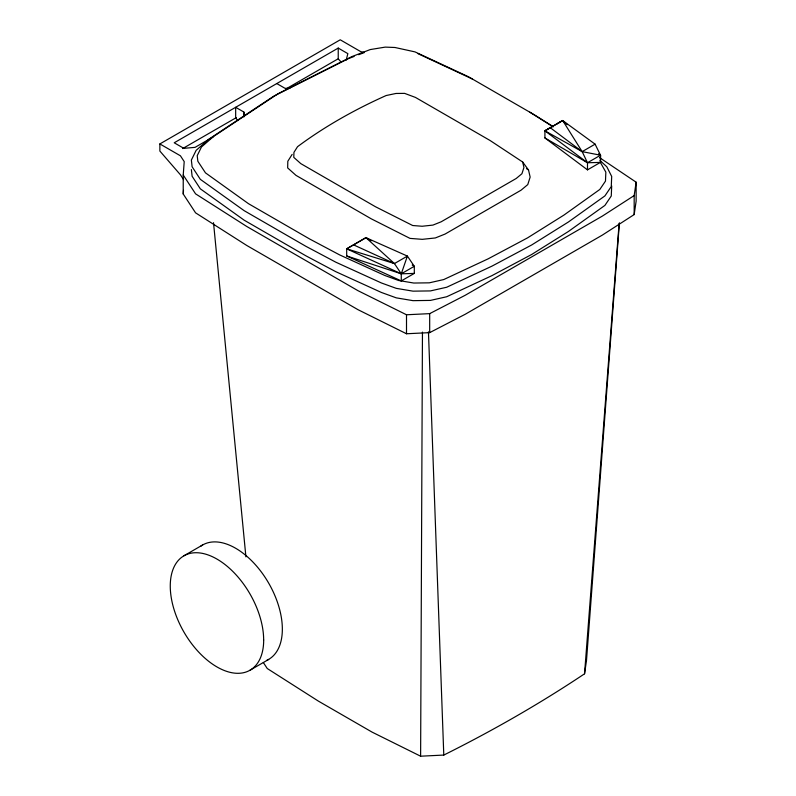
<?xml version="1.0" encoding="UTF-8"?>
<svg xmlns="http://www.w3.org/2000/svg" width="796" height="796" viewBox="0 0 796 796"><rect width="100%" height="100%" fill="white"/><g stroke="black" fill="none" stroke-linecap="round" stroke-linejoin="round"><path stroke-width="1.19" d="M619.407 222.81L586.503 660.421L584.543 673.804A1365.508 788.368 0 0 1 443.79 755.066L420.616 756.2L422.457 332.101M553.349 126.753L533.977 114.584L468.416 76.734L415.005 51.889L394.965 47.491L385.244 47.113L370.24 49.571L351.971 56.556L278.003 93.759L213.557 136.464L201.458 147.011L197.209 155.678L197.856 161.29L205.477 172.861L248.511 203.696L309.873 239.118L339.594 254.879L384.826 275.486L398.657 280.5L413.791 283.038L429.313 282.829L443.75 279.555L488.137 258.839L527.579 237.855L563.936 215.079L599.826 189.448L605.477 181.11L605.846 172.155L600.383 162.414L600.522 155.21L595.1 144.156L562.673 120.524L544.912 130.823L544.912 137.947L587.488 169.866L600.522 162.334L600.522 155.21L598.721 153.558M611.696 185.946L611.268 196.005L604.92 205.398L568.374 231.507L531.688 254.471L491.928 275.645L446.695 296.749L430.427 300.41L413.005 300.659L396.269 297.853L381.453 292.48L335.803 271.685L305.853 255.795L244.173 220.184L200.333 188.831L192.115 176.254L191.368 169.568M599.527 157.608L636.133 182.194L636.133 201.189L634.173 214.572L602.393 235.069L465.192 314.281L429.681 332.629L406.507 333.763L358.001 309.694L246.74 245.457L195.567 212.84L183.229 194.015L183.229 175.02L184.214 161.608L180.433 155.807L159.867 143.937L159.867 151.061L180.433 174.802L183.587 179.637M183.229 194.015L183.498 190.353M584.543 673.804L619.109 223.596M634.173 214.572L634.173 195.577L636.133 182.194M346.18 60.118L347.862 53.64L338.23 48.078L174.215 142.782L183.836 148.335L195.06 147.359L213.288 136.832M401.274 280.938L401.274 273.814L407.393 256.083L365.941 237.666L346.688 248.83L346.688 255.954L401.274 280.938L414.308 273.406L414.308 266.282L407.393 256.083L394.448 263.566L346.688 248.83L365.941 237.666L371.205 240.77M292.162 154.374L287.814 161.26L287.674 167.926L295.993 175.369L371.175 218.781L410.01 238.392L422.298 239.337L435.332 237.954L445.103 234.044L520.992 190.234L527.768 184.592L530.146 177.07L528.514 169.976L522.673 162.016L490.057 140.484L415.472 97.43L404.637 93.381L395.99 93.46L386.13 95.54A498.256 287.664 0 0 0 297.535 146.693L293.933 152.384L293.794 157.369L300.808 163.628L375.384 206.691L412.676 225.517L422.159 226.253L432.954 225.089L441.173 221.795L516.226 178.473L521.927 173.727L523.937 167.488L522.673 162.016M634.173 195.577L602.393 216.074L465.192 295.286L429.681 313.634L406.507 314.768L358.001 290.699L246.74 226.462L195.567 193.846L183.229 175.02M557.25 123.708L562.673 120.524L567.18 124.654M159.867 143.937L340.24 39.8L360.807 51.67L364.15 52.397M182.692 148.563L236.392 117.559M286.321 88.734L338.23 58.765L338.23 48.078M595.1 144.156L582.155 151.628L544.912 130.823L550.245 127.698L582.155 151.628L600.522 155.21L587.488 162.742L587.488 169.866M346.688 255.954L401.274 273.814L414.308 266.282L412.209 265.038M183.936 555.777L202.622 544.981M250.014 670.222L268.7 659.426M354.091 56.456L348.369 58.635L273.844 96.107L208.93 139.131L196.134 150.354L191.368 160.076L192.115 166.762L200.333 179.339L244.173 210.681L305.853 246.292L335.803 262.183L381.453 282.988L396.269 288.351L413.005 291.157L430.427 290.918L446.695 287.247L491.928 266.153L531.688 244.969L568.374 222.014L604.92 195.896L611.268 186.513L611.696 176.443L606.831 166.792L600.065 160.573M358.668 54.715L364.379 52.546M346.688 248.83L401.274 273.814L414.308 273.406M600.383 162.414L587.488 162.742L544.912 137.947M289.734 88.426L285.008 88.306L276.789 83.56M353.514 244.84L394.448 263.566L401.274 273.814M418 53.67L472.297 78.973M420.616 756.2L372.11 732.131L318.42 701.137L267.257 668.521L263.357 662.57M244.233 116.604L243.884 112.047L235.666 107.301L235.666 117.987L237.904 120.574M529.778 112.156L552.872 126.673M526.455 168.613L528.514 169.976M365.941 237.666L394.448 263.566M338.23 58.765L341.444 62.476M213.517 222.671L245.914 556.862M428.457 331.823L443.79 755.066M429.681 313.634L429.681 332.629M406.507 314.768L406.507 333.763M243.884 112.047L243.884 116.793M200.771 546.185A66.038 38.128 60 0 1 268.67 583.12A66.038 38.128 60 0 1 266.7 660.382M263.655 639.984A66.038 38.128 60 0 0 216.96 559.081A66.038 38.128 60 0 0 170.264 586.045A66.038 38.128 60 0 0 216.97 666.939A66.038 38.128 60 0 0 263.685 639.964M562.673 120.524L544.912 130.823L587.488 162.742L582.155 151.628L562.673 120.524"/></g></svg>
